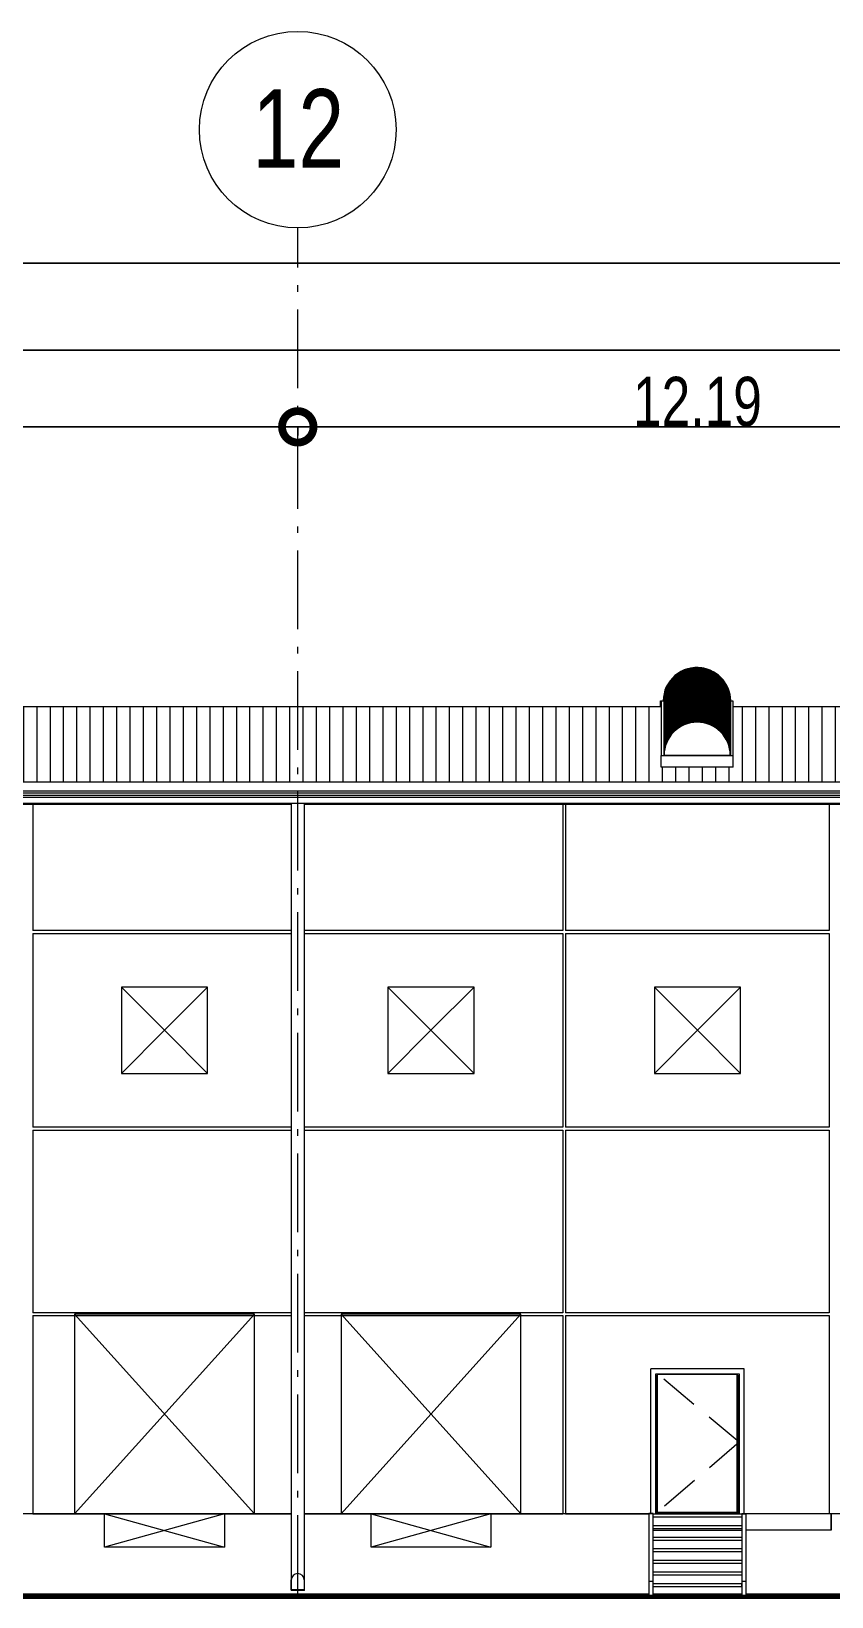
# Model space of a CAD drawing. Header units: metres. Extents: x -199 to 506, y -5 to 23.
# Drawn here: x 424 to 436.21, y -1.26 to 22.63 of the extents above; entities that cross this region are included whole.
import ezdxf

# ---------------------------------------------------------------- set-up
doc = ezdxf.new("R2010")
doc.units = ezdxf.units.M
doc.linetypes.add('01_Grid', pattern=[1.74, 1.2, -0.27, 0, -0.27])
doc.linetypes.add('04_Proyection', pattern=[0.9, 0.6, -0.3])
for name, color, linetype, lineweight in [('03EJES-1', 1, '01_Grid', 5), ('04NOEJE', 2, 'Continuous', 18), ('04NOEJE-1', 2, 'Continuous', 5), ('06MUREXT', 92, 'Continuous', 9), ('11PUER', 1, 'Continuous', 5), ('11PUER-1', 1, '04_Proyection', 5), ('13CIVERT', 7, 'Continuous', 5), ('14HATCH-1', 14, 'Continuous', 5), ('17EQAGUA', 5, 'Continuous', 5), ('22AMUEB', 8, 'Continuous', 5), ('26VENT', 144, 'Continuous', 5), ('31COTAS', 1, 'Continuous', 5), ('53BAPS', 1, 'Continuous', 5), ('54ESTRUCTURA', 1, 'Continuous', 9), ('70LINEA', 1, 'Continuous', 13), ('70LINEA-1', 1, 'Continuous', 5), ('70LINEA_1_0', 6, 'Continuous', 80)]:
    doc.layers.add(name, color=color, linetype=linetype, lineweight=lineweight)
doc.styles.add('Arial', font='arial.ttf', dxfattribs={"width": 0.75, "height": 1.2})
doc.styles.add('Arial_1', font='arial.ttf', dxfattribs={"width": 0.75, "height": 0.75})
doc.dimstyles.new('Standard_-_2_5mm_Arial_Transparent', dxfattribs={"dimscale": 0.3048, "dimtxt": 0.765195, "dimasz": 3.149606, "dimexe": 0, "dimexo": 0.984252, "dimgap": 0, "dimtad": 1, "dimrnd": 0.01, "dimzin": 0, "dimdsep": 46, "dimtxsty": 'Arial_1', "dimblk1": 'DOTSMALL', "dimblk2": 'DOTSMALL', "dimsah": 1, "dimcen": 0.09, "dimazin": 0, "dimtfac": 1, "dimtdec": 4, "dimtix": 1, "dimtmove": 0, "dimatfit": 3, "dimfxl": 1, "dimtvp": 1, "dimtolj": 1, "dimtzin": 0, "dimarcsym": 2})

# ---------------------------------------------------------------- blocks, each defined once
blk = doc.blocks.new('Skylight - Barrel Vault - 27_62x1_10 - Barrel Vault-V69-601rSouthElevEjeF Paint')
at = {"layer": '26VENT'}
for p, q in [((5.535, 12.406), (5.581, 12.406)), ((5.535, 12.317), (5.535, 12.406)), ((6.603, 12.406), (6.635, 12.406))]:
    blk.add_line(p, q, dxfattribs=at)
for major_axis, start_param, end_param in [((0.511, 0), 1.413717, 3.138944), ((0.505, 0), 2.356194, 3.138912), ((0.505, 0), 2.356194, 3.138912)]:
    blk.add_ellipse((6.085, 12.405), major_axis=major_axis, ratio=0.999547, start_param=start_param, end_param=end_param, dxfattribs=at)
blk = doc.blocks.new('Skylight - Barrel Vault - 27_62x1_10 - Barrel Vault-V79-601rSouthElevEjeF Paint')
at = {"layer": '26VENT'}
for p, q in [((90.925, 12.405), (90.886, 12.405)), ((90.886, 12.405), (90.886, 11.574)), ((90.925, 12.404), (90.925, 12.403)), ((90.925, 12.392), (90.925, 12.39)), ((90.925, 12.38), (90.925, 12.378)), ((90.925, 12.368), (90.925, 12.366)), ((90.925, 12.355), (90.925, 12.354)), ((90.925, 12.343), (90.925, 12.342)), ((90.925, 12.331), (90.925, 12.33)), ((90.925, 12.319), (90.925, 12.317)), ((90.925, 12.307), (90.925, 12.305)), ((90.925, 12.295), (90.925, 12.293)), ((90.925, 12.283), (90.925, 12.281)), ((90.925, 12.27), (90.925, 12.269)), ((90.925, 12.258), (90.925, 12.257)), ((90.925, 12.246), (90.925, 12.245)), ((90.925, 12.234), (90.925, 12.232)), ((90.925, 12.222), (90.925, 12.22)), ((90.925, 12.21), (90.925, 12.208)), ((90.925, 12.197), (90.925, 12.196)), ((90.925, 12.185), (90.925, 12.184)), ((90.931, 12.404), (90.931, 11.576)), ((91.941, 11.576), (91.941, 12.404)), ((91.986, 12.405), (91.947, 12.405)), ((91.947, 12.403), (91.947, 12.404)), ((91.947, 12.39), (91.947, 12.392)), ((91.947, 12.378), (91.947, 12.38)), ((91.947, 12.366), (91.947, 12.368)), ((91.947, 12.354), (91.947, 12.355)), ((91.947, 12.342), (91.947, 12.343)), ((91.947, 12.33), (91.947, 12.331)), ((91.947, 12.317), (91.947, 12.319)), ((91.947, 12.305), (91.947, 12.307)), ((91.947, 12.293), (91.947, 12.295)), ((91.947, 12.281), (91.947, 12.283)), ((91.947, 12.269), (91.947, 12.27)), ((91.947, 12.257), (91.947, 12.258)), ((91.947, 12.245), (91.947, 12.246)), ((91.947, 12.232), (91.947, 12.234)), ((91.947, 12.22), (91.947, 12.222)), ((91.947, 12.208), (91.947, 12.21)), ((91.947, 12.196), (91.947, 12.197)), ((91.947, 12.184), (91.947, 12.185)), ((91.986, 11.574), (91.986, 12.405)), ((90.925, 12.173), (90.925, 12.172)), ((90.925, 12.161), (90.925, 12.159)), ((90.925, 12.149), (90.925, 12.147)), ((90.925, 12.137), (90.925, 12.135)), ((90.925, 12.124), (90.925, 12.123)), ((90.925, 12.112), (90.925, 12.111)), ((90.925, 12.1), (90.925, 12.099)), ((90.925, 12.088), (90.925, 12.086)), ((90.925, 12.076), (90.925, 12.074)), ((90.925, 12.064), (90.925, 12.062)), ((90.925, 12.051), (90.925, 12.05)), ((90.925, 12.039), (90.925, 12.038)), ((90.925, 12.027), (90.925, 12.026)), ((90.925, 12.015), (90.925, 12.013)), ((90.925, 12.003), (90.925, 12.001)), ((90.925, 11.991), (90.925, 11.989)), ((90.925, 11.979), (90.925, 11.977)), ((90.925, 11.966), (90.925, 11.965)), ((90.925, 11.954), (90.925, 11.953)), ((91.947, 12.172), (91.947, 12.173)), ((91.947, 12.159), (91.947, 12.161)), ((91.947, 12.147), (91.947, 12.149)), ((91.947, 12.135), (91.947, 12.137)), ((91.947, 12.123), (91.947, 12.124)), ((91.947, 12.111), (91.947, 12.112)), ((91.947, 12.099), (91.947, 12.1)), ((91.947, 12.086), (91.947, 12.088)), ((91.947, 12.074), (91.947, 12.076)), ((91.947, 12.062), (91.947, 12.064)), ((91.947, 12.05), (91.947, 12.051)), ((91.947, 12.038), (91.947, 12.039)), ((91.947, 12.026), (91.947, 12.027)), ((91.947, 12.013), (91.947, 12.015)), ((91.947, 12.001), (91.947, 12.003)), ((91.947, 11.989), (91.947, 11.991)), ((91.947, 11.977), (91.947, 11.979)), ((91.947, 11.965), (91.947, 11.966)), ((91.947, 11.953), (91.947, 11.954)), ((90.925, 11.942), (90.925, 11.941)), ((90.925, 11.93), (90.925, 11.928)), ((90.925, 11.918), (90.925, 11.916)), ((90.925, 11.906), (90.925, 11.904)), ((90.925, 11.893), (90.925, 11.892)), ((90.925, 11.881), (90.925, 11.88)), ((90.925, 11.869), (90.925, 11.868)), ((90.925, 11.857), (90.925, 11.855)), ((90.925, 11.845), (90.925, 11.843)), ((90.925, 11.833), (90.925, 11.831)), ((90.925, 11.82), (90.925, 11.819)), ((90.925, 11.808), (90.925, 11.807)), ((90.925, 11.796), (90.925, 11.795)), ((90.925, 11.784), (90.925, 11.782)), ((90.925, 11.772), (90.925, 11.77)), ((90.925, 11.76), (90.925, 11.758)), ((90.925, 11.748), (90.925, 11.746)), ((90.925, 11.735), (90.925, 11.734)), ((90.925, 11.723), (90.925, 11.722)), ((90.925, 11.711), (90.925, 11.71)), ((91.947, 11.941), (91.947, 11.942)), ((91.947, 11.928), (91.947, 11.93)), ((91.947, 11.916), (91.947, 11.918)), ((91.947, 11.904), (91.947, 11.906)), ((91.947, 11.892), (91.947, 11.893)), ((91.947, 11.88), (91.947, 11.881)), ((91.947, 11.868), (91.947, 11.869)), ((91.947, 11.855), (91.947, 11.857)), ((91.947, 11.843), (91.947, 11.845)), ((91.947, 11.831), (91.947, 11.833)), ((91.947, 11.819), (91.947, 11.82)), ((91.947, 11.807), (91.947, 11.808)), ((91.947, 11.795), (91.947, 11.796)), ((91.947, 11.782), (91.947, 11.784)), ((91.947, 11.77), (91.947, 11.772)), ((91.947, 11.758), (91.947, 11.76)), ((91.947, 11.746), (91.947, 11.748)), ((91.947, 11.734), (91.947, 11.735)), ((91.947, 11.722), (91.947, 11.723)), ((91.947, 11.71), (91.947, 11.711)), ((90.886, 11.574), (91.986, 11.574)), ((90.886, 11.397), (90.886, 11.574)), ((90.925, 11.699), (90.925, 11.697)), ((90.925, 11.687), (90.925, 11.685)), ((90.925, 11.675), (90.925, 11.673)), ((90.925, 11.662), (90.925, 11.661)), ((90.925, 11.65), (90.925, 11.649)), ((90.925, 11.638), (90.925, 11.637)), ((90.925, 11.626), (90.925, 11.624)), ((90.925, 11.614), (90.925, 11.612)), ((90.925, 11.602), (90.925, 11.6)), ((90.925, 11.589), (90.925, 11.588)), ((90.925, 11.577), (90.925, 11.576)), ((90.931, 11.576), (90.925, 11.576)), ((91.436, 11.576), (90.931, 11.576)), ((91.941, 11.576), (91.436, 11.576)), ((91.947, 11.576), (91.941, 11.576)), ((91.947, 11.697), (91.947, 11.699)), ((91.947, 11.685), (91.947, 11.687)), ((91.947, 11.673), (91.947, 11.675)), ((91.947, 11.661), (91.947, 11.662)), ((91.947, 11.649), (91.947, 11.65)), ((91.947, 11.637), (91.947, 11.638)), ((91.947, 11.624), (91.947, 11.626)), ((91.947, 11.612), (91.947, 11.614)), ((91.947, 11.6), (91.947, 11.602)), ((91.947, 11.588), (91.947, 11.589)), ((91.947, 11.576), (91.947, 11.577)), ((91.986, 11.397), (91.986, 11.574)), ((91.986, 11.397), (90.886, 11.397))]:
    blk.add_line(p, q, dxfattribs=at)
for centre, major_axis, start_param, end_param in [((91.436, 12.404), (-0.511, 0), 3.141593, 6.283185), ((91.436, 12.39), (-0.511, 0), 3.141593, 6.283185), ((91.436, 12.38), (-0.511, 0), 3.141593, 6.283185), ((91.436, 12.403), (0.511, 0), 0, 3.141593), ((91.436, 12.378), (-0.511, 0), 3.141593, 6.283185), ((91.436, 12.392), (-0.511, 0), 3.141593, 6.283185), ((91.436, 12.403), (0.505, 0), 0.616198, 2.525395), ((91.436, 12.366), (-0.511, 0), 3.141593, 6.283185), ((91.436, 12.355), (-0.511, 0), 3.141593, 6.283185), ((91.436, 12.354), (-0.511, 0), 3.141593, 6.283185), ((91.436, 12.368), (-0.511, 0), 3.141593, 6.283185), ((91.436, 12.342), (-0.511, 0), 3.141593, 6.283185), ((91.436, 12.33), (-0.511, 0), 3.141593, 6.283185), ((91.436, 12.343), (-0.511, 0), 3.141593, 6.283185), ((91.436, 12.317), (-0.511, 0), 3.141593, 6.283185), ((91.436, 12.331), (0.511, 0), 0, 3.135928), ((91.436, 12.307), (-0.511, 0), 3.141593, 6.283185), ((91.436, 12.305), (-0.511, 0), 3.141593, 6.283185), ((91.436, 12.319), (-0.511, 0), 3.141593, 6.283185), ((91.436, 12.295), (-0.511, 0), 3.141593, 6.283185), ((91.436, 12.293), (-0.511, 0), 3.141593, 6.283185), ((91.436, 12.283), (-0.511, 0), 3.141593, 6.283185), ((91.436, 12.281), (-0.511, 0), 3.141593, 6.283185), ((91.436, 12.27), (-0.511, 0), 3.141593, 6.283185), ((91.436, 12.269), (-0.511, 0), 3.141593, 6.283185), ((91.436, 12.258), (-0.511, 0), 3.141593, 6.283185), ((91.436, 12.257), (-0.511, 0), 3.141593, 6.283185), ((91.436, 12.246), (-0.511, 0), 3.141593, 6.283185), ((91.436, 12.245), (-0.511, 0), 3.141593, 6.283185), ((91.436, 12.234), (-0.511, 0), 3.141593, 6.283185), ((91.436, 12.232), (-0.511, 0), 3.141593, 6.283185), ((91.436, 12.222), (-0.511, 0), 3.141593, 6.283185), ((91.436, 12.22), (-0.511, 0), 3.141593, 6.283185), ((91.436, 12.208), (-0.511, 0), 3.141593, 6.283185), ((91.436, 12.196), (-0.511, 0), 3.141593, 6.283185), ((91.436, 12.21), (-0.511, 0), 3.141593, 6.283185), ((91.436, 12.185), (-0.511, 0), 3.141593, 6.283185), ((91.436, 12.184), (-0.511, 0), 3.141593, 6.283185), ((91.436, 12.197), (0.511, 0), 0, 3.136729), ((91.436, 12.173), (-0.511, 0), 3.141593, 6.283185), ((91.436, 12.172), (-0.511, 0), 3.141593, 6.283185), ((91.436, 12.159), (-0.511, 0), 3.141593, 6.283185), ((91.436, 12.149), (-0.511, 0), 3.141593, 6.283185), ((91.436, 12.147), (-0.511, 0), 3.141593, 6.283185), ((91.436, 12.161), (-0.511, 0), 3.141593, 6.283185), ((91.436, 12.135), (-0.511, 0), 3.141593, 6.283185), ((91.436, 12.39), (0.505, 0), 0.616198, 2.525395), ((91.436, 12.378), (0.505, 0), 0.616198, 2.525395), ((91.436, 12.366), (0.505, 0), 0.616198, 2.525395), ((91.436, 12.354), (0.505, 0), 0.616198, 2.525395), ((91.436, 12.342), (0.505, 0), 0.616198, 2.525395), ((91.436, 12.33), (0.505, 0), 0.616198, 2.525395), ((91.436, 12.317), (0.505, 0), 0.616198, 2.525395), ((91.436, 12.305), (0.505, 0), 0.616198, 2.525395), ((91.436, 12.293), (0.505, 0), 0.616198, 2.525395), ((91.436, 12.281), (0.505, 0), 0.616198, 2.525395), ((91.436, 12.269), (0.505, 0), 0.616198, 2.525395), ((91.436, 12.257), (0.505, 0), 0.616198, 2.525395), ((91.436, 12.245), (0.505, 0), 0.616198, 2.525395), ((91.436, 12.232), (0.505, 0), 0.616198, 2.525395), ((91.436, 12.22), (0.505, 0), 0.616198, 2.525395), ((91.436, 12.208), (0.505, 0), 0.616198, 2.525395), ((91.436, 12.196), (0.505, 0), 0.616198, 2.525395), ((91.436, 12.184), (0.505, 0), 0.616198, 2.525395), ((91.436, 12.172), (0.505, 0), 0.616198, 2.525395), ((91.436, 12.159), (0.505, 0), 0.616198, 2.525395), ((91.436, 12.124), (-0.511, 0), 3.141593, 6.283185), ((91.436, 12.123), (-0.511, 0), 3.141593, 6.283185), ((91.436, 12.137), (-0.511, 0), 3.141593, 6.283185), ((91.436, 12.112), (-0.511, 0), 3.141593, 6.283185), ((91.436, 12.111), (-0.511, 0), 3.141593, 6.283185), ((91.436, 12.1), (-0.511, 0), 3.141593, 6.283185), ((91.436, 12.099), (-0.511, 0), 3.141593, 6.283185), ((91.436, 12.086), (-0.511, 0), 3.141593, 6.283185), ((91.436, 12.076), (-0.511, 0), 3.141593, 6.283185), ((91.436, 12.074), (-0.511, 0), 3.141593, 6.283185), ((91.436, 12.088), (-0.511, 0), 3.141593, 6.283185), ((91.436, 12.062), (-0.511, 0), 3.141593, 6.283185), ((91.436, 12.051), (-0.511, 0), 3.141593, 6.283185), ((91.436, 12.05), (-0.511, 0), 3.141593, 6.283185), ((91.436, 12.064), (0.511, 0), 0, 3.137529), ((91.436, 12.039), (-0.511, 0), 3.141593, 6.283185), ((91.436, 12.038), (-0.511, 0), 3.141593, 6.283185), ((91.436, 12.027), (-0.511, 0), 3.141593, 6.283185), ((91.436, 12.026), (-0.511, 0), 3.141593, 6.283185), ((91.436, 12.015), (-0.511, 0), 3.141593, 6.283185), ((91.436, 12.013), (-0.511, 0), 3.141593, 6.283185), ((91.436, 12.003), (-0.511, 0), 3.141593, 6.283185), ((91.436, 12.001), (-0.511, 0), 3.141593, 6.283185), ((91.436, 11.991), (-0.511, 0), 3.141593, 6.283185), ((91.436, 11.989), (-0.511, 0), 3.141593, 6.283185), ((91.436, 11.977), (-0.511, 0), 3.141593, 6.283185), ((91.436, 11.966), (-0.511, 0), 3.141593, 6.283185), ((91.436, 11.965), (-0.511, 0), 3.141593, 6.283185), ((91.436, 11.979), (-0.511, 0), 3.141593, 6.283185), ((91.436, 11.953), (-0.511, 0), 3.141593, 6.283185), ((91.436, 11.942), (-0.511, 0), 3.141593, 6.283185), ((91.436, 11.941), (-0.511, 0), 3.141593, 6.283185), ((91.436, 11.954), (-0.511, 0), 3.141593, 6.283185), ((91.436, 11.928), (-0.511, 0), 3.141593, 6.283185), ((91.436, 11.918), (-0.511, 0), 3.141593, 6.283185), ((91.436, 11.916), (-0.511, 0), 3.141593, 6.283185), ((91.436, 11.93), (0.511, 0), 0, 3.13833), ((91.436, 11.904), (-0.511, 0), 3.141593, 6.283185), ((91.436, 11.893), (-0.511, 0), 3.141593, 6.283185), ((91.436, 11.892), (-0.511, 0), 3.141593, 6.283185), ((91.436, 12.147), (0.505, 0), 0.616198, 2.525395), ((91.436, 12.135), (0.505, 0), 0.616198, 2.525395), ((91.436, 12.123), (0.505, 0), 0.616198, 2.525395), ((91.436, 12.111), (0.505, 0), 0.616198, 2.525395), ((91.436, 12.099), (0.505, 0), 0.616198, 2.525395), ((91.436, 12.086), (0.505, 0), 0.616198, 2.525395), ((91.436, 12.074), (0.505, 0), 0.616198, 2.525395), ((91.436, 12.062), (0.505, 0), 0.616198, 2.525395), ((91.436, 12.05), (0.505, 0), 0.616198, 2.525395), ((91.436, 12.038), (0.505, 0), 0.616198, 2.525395), ((91.436, 12.026), (0.505, 0), 0.616198, 2.525395), ((91.436, 12.013), (0.505, 0), 0.616198, 2.525395), ((91.436, 12.001), (0.505, 0), 0.616198, 2.525395), ((91.436, 11.989), (0.505, 0), 0.616198, 2.525395), ((91.436, 11.977), (0.505, 0), 0.616198, 2.525395), ((91.436, 11.965), (0.505, 0), 0.616198, 2.525395), ((91.436, 11.953), (0.505, 0), 0.616198, 2.525395), ((91.436, 11.941), (0.505, 0), 0.616198, 2.525395), ((91.436, 11.928), (0.505, 0), 0.616198, 2.525395), ((91.436, 11.906), (0.511, 0), 0.785537, 2.356056), ((91.436, 11.881), (-0.511, 0), 3.141593, 6.283185), ((91.436, 11.88), (-0.511, 0), 3.141593, 6.283185), ((91.436, 11.869), (-0.511, 0), 3.141593, 6.283185), ((91.436, 11.868), (-0.511, 0), 3.141593, 6.283185), ((91.436, 11.857), (-0.511, 0), 3.141593, 6.283185), ((91.436, 11.855), (-0.511, 0), 3.141593, 6.283185), ((91.436, 11.845), (-0.511, 0), 3.141593, 6.283185), ((91.436, 11.843), (-0.511, 0), 3.141593, 6.283185), ((91.436, 11.833), (-0.511, 0), 3.141593, 6.283185), ((91.436, 11.831), (-0.511, 0), 3.141593, 6.283185), ((91.436, 11.82), (-0.511, 0), 3.141593, 6.283185), ((91.436, 11.819), (-0.511, 0), 3.141593, 6.283185), ((91.436, 11.808), (-0.511, 0), 3.141593, 6.283185), ((91.436, 11.807), (-0.511, 0), 3.141593, 6.283185), ((91.436, 11.795), (-0.511, 0), 3.141593, 6.283185), ((91.436, 11.784), (-0.511, 0), 3.141593, 6.283185), ((91.436, 11.782), (-0.511, 0), 3.141593, 6.283185), ((91.436, 11.796), (0.511, 0), 0, 3.139131), ((91.436, 11.772), (-0.511, 0), 3.141593, 6.283185), ((91.436, 11.77), (-0.511, 0), 3.141593, 6.283185), ((91.436, 11.76), (-0.511, 0), 3.141593, 6.283185), ((91.436, 11.758), (-0.511, 0), 3.141593, 6.283185), ((91.436, 11.746), (-0.511, 0), 3.141593, 6.283185), ((91.436, 11.735), (-0.511, 0), 3.141593, 6.283185), ((91.436, 11.734), (-0.511, 0), 3.141593, 6.283185), ((91.436, 11.906), (-0.511, 0), 5.497787, 6.283185), ((91.436, 11.748), (-0.511, 0), 3.141593, 6.283185), ((91.436, 11.722), (-0.511, 0), 3.141593, 6.283185), ((91.436, 11.711), (-0.511, 0), 3.141593, 6.283185), ((91.436, 11.71), (-0.511, 0), 3.141593, 6.283185), ((91.436, 11.723), (-0.511, 0), 3.141593, 6.283185), ((91.436, 11.699), (-0.511, 0), 3.141593, 6.283185), ((91.436, 11.697), (-0.511, 0), 3.141593, 6.283185), ((91.436, 11.687), (-0.511, 0), 3.141593, 6.283185), ((91.436, 11.685), (-0.511, 0), 3.141593, 6.283185), ((91.436, 11.673), (-0.511, 0), 3.141593, 6.283185), ((91.436, 11.662), (-0.511, 0), 3.141593, 6.283185), ((91.436, 11.661), (-0.511, 0), 3.141593, 6.283185), ((91.436, 11.675), (-0.511, 0), 3.141593, 6.283185), ((91.436, 11.916), (0.505, 0), 0.616198, 2.525395), ((91.436, 11.904), (0.505, 0), 0.616198, 2.525395), ((91.436, 11.892), (0.505, 0), 0.616198, 2.525395), ((91.436, 11.88), (0.505, 0), 0.616198, 2.525395), ((91.436, 11.868), (0.505, 0), 0.616198, 2.525395), ((91.436, 11.855), (0.505, 0), 0.616198, 2.525395), ((91.436, 11.843), (0.505, 0), 0.616198, 2.525395), ((91.436, 11.831), (0.505, 0), 0.616198, 2.525395), ((91.436, 11.819), (0.505, 0), 0.616198, 2.525395), ((91.436, 11.807), (0.505, 0), 0.616198, 2.525395), ((91.436, 11.795), (0.505, 0), 0.616198, 2.525395), ((91.436, 11.782), (0.505, 0), 0.616198, 2.525395), ((91.436, 11.77), (0.505, 0), 0.616198, 2.525395), ((91.436, 11.758), (0.505, 0), 0.616198, 2.525395), ((91.436, 11.746), (0.505, 0), 0.616198, 2.525395), ((91.436, 11.734), (0.505, 0), 0.616198, 2.525395), ((91.436, 11.722), (0.505, 0), 0.616198, 2.525395), ((91.436, 11.71), (0.505, 0), 0.616198, 2.525395), ((91.436, 11.697), (0.505, 0), 0.616198, 2.525395), ((91.436, 11.685), (0.505, 0), 0.616198, 2.525395), ((91.436, 11.906), (0.511, 0), 0, 0.785398), ((91.436, 11.65), (-0.511, 0), 3.141593, 6.283185), ((91.436, 11.649), (-0.511, 0), 3.141593, 6.283185), ((91.436, 11.638), (-0.511, 0), 3.141593, 6.283185), ((91.436, 11.637), (-0.511, 0), 3.141593, 6.283185), ((91.436, 11.626), (-0.511, 0), 3.141593, 6.283185), ((91.436, 11.624), (-0.511, 0), 3.141593, 6.283185), ((91.436, 11.614), (-0.511, 0), 3.141593, 6.283185), ((91.436, 11.612), (-0.511, 0), 3.141593, 6.283185), ((91.436, 11.602), (-0.511, 0), 3.141593, 6.283185), ((91.436, 11.6), (-0.511, 0), 3.141593, 6.283185), ((91.436, 11.589), (-0.511, 0), 3.141593, 6.283185), ((91.436, 11.588), (-0.511, 0), 3.141593, 6.283185), ((91.436, 11.577), (-0.511, 0), 3.141593, 6.283185), ((91.436, 11.576), (-0.511, 0), 3.141593, 6.283185), ((91.436, 11.576), (-0.505, 0), 3.141593, 6.283185), ((91.436, 11.576), (-0.505, 0), 3.141593, 6.283185), ((91.436, 11.673), (0.505, 0), 0.616198, 2.525395), ((91.436, 11.661), (0.505, 0), 0.616198, 2.525395), ((91.436, 11.649), (0.505, 0), 0.616198, 2.525395), ((91.436, 11.624), (0.505, 0), 0.616198, 2.525395), ((91.436, 11.612), (0.505, 0), 0.616198, 2.525395), ((91.436, 11.6), (0.505, 0), 0.616198, 2.525395), ((91.436, 11.588), (0.505, 0), 0.616198, 2.525395), ((91.436, 11.637), (0.505, 0), 0.624084, 2.517509)]:
    blk.add_ellipse(centre, major_axis=major_axis, ratio=0.999547, start_param=start_param, end_param=end_param, dxfattribs=at)
blk = doc.blocks.new('Docks - Knockout - Cw9_x10__ Lv6_x8_-7684776-601rSouthElevEjeF Paint')
at = {"layer": '26VENT'}
for p, q in [((161.8996, 3.048), (159.1564, 3.048)), ((159.1564, 3.048), (161.8996, 0)), ((161.8996, 3.048), (159.1564, 0)), ((159.1564, 3.048), (159.1564, 0)), ((161.8996, 0), (161.8996, 3.048)), ((159.1564, 0), (161.8996, 0)), ((159.6136, 0), (161.4424, -0.508)), ((161.4424, 0), (159.6136, -0.508)), ((159.6136, -0.508), (159.6136, 0)), ((161.4424, 0), (161.4424, -0.508)), ((161.4424, -0.508), (159.6136, -0.508))]:
    blk.add_line(p, q, dxfattribs=at)
blk = doc.blocks.new('Downspout - Square - Downspout - Square 8_x8_-7117014-601rSouthElevEjeF Paint')
at = {"layer": '17EQAGUA'}
for p, q in [((24.282, 10.841), (24.282, -1.169)), ((24.486, -1.169), (24.486, 10.841)), ((24.486, -1.169), (24.282, -1.169)), ((24.285, -1.159), (24.285, -1.009)), ((24.483, -1.159), (24.285, -1.159)), ((24.483, -1.009), (24.483, -1.159))]:
    blk.add_line(p, q, dxfattribs=at)
blk.add_arc((24.384, -1.009), 0.0986, 0, 180, dxfattribs=at)
blk = doc.blocks.new('Sgl - F - AI - 4_x7_-7287663-601rSouthElevEjeF Paint')
at = {"layer": '11PUER'}
for p, q in [((8.532155, 2.1336), (9.751355, 2.1336)), ((8.532155, 2.1336), (8.532155, 0.01905)), ((9.751355, 0.01905), (9.751355, 2.1336)), ((9.751355, 0.01905), (8.532155, 0.01905))]:
    blk.add_line(p, q, dxfattribs=at)
at = {"layer": '11PUER-1'}
for q in [(8.506755, 2.159), (8.506755, 0)]:
    blk.add_line((9.781245, 1.092625), q, dxfattribs=at)
blk = doc.blocks.new('Mesker Frame AI - Mesker Frame AI2-V84-601rSouthElevEjeF Paint')
at = {"layer": '22AMUEB'}
for p, q in [((75.894745, 2.2136), (74.473255, 2.2136)), ((74.473255, 0.0032), (74.473255, 2.2136)), ((75.894745, 0.0032), (75.894745, 2.2136)), ((74.548255, 0), (74.548255, 2.1386)), ((74.548255, 2.1386), (75.819745, 2.1386)), ((74.568255, 0.0032), (74.568255, 2.1186)), ((74.568255, 2.1186), (74.572155, 2.1186)), ((75.791355, 2.1186), (75.799745, 2.1186)), ((75.799745, 2.1186), (75.799745, 0.0032)), ((75.819745, 2.1386), (75.819745, 0))]:
    blk.add_line(p, q, dxfattribs=at)
blk = doc.blocks.new('Grid - Standard-4449989-601rSouthElevEjeF Paint')
at = {"layer": '04NOEJE'}
blk.add_circle((0, 21.126), 1.5, dxfattribs=at)
blk = doc.blocks.new('_DotSmall')
at = {"color": 0, "linetype": 'ByBlock', "const_width": 0.5}
blk.add_lwpolyline([(-0.0625, 0, 1), (0.0625, 0, 1)], format="xyb", close=True, dxfattribs=at)
blk = doc.blocks.new('DIMBLOCK33-601rSouthElevEjeF Paint')
at = {"layer": '31COTAS', "color": 0, "lineweight": -2, "transparency": 16777216}
for p, q in [((293.95, 18.96), (293.95, 19.09)), ((293.95, 19.09), (501.214, 19.09)), ((501.214, 16.595), (501.214, 19.09))]:
    blk.add_line(p, q, dxfattribs=at)
at = {"layer": 'Defpoints', "color": 0, "transparency": 16777216}
for p in [(293.95, 19.26), (501.214, 19.09), (501.214, 16.295)]:
    blk.add_point(p, dxfattribs=at)
at = {"layer": '31COTAS', "color": 0, "lineweight": -2, "transparency": 16777216, "xscale": 0.9599999999999999, "yscale": 0.9599999999999999, "zscale": 0.9599999999999999, "rotation": 180}
blk.add_blockref('_DotSmall', (293.95, 19.09), dxfattribs=at)
at = {"layer": '31COTAS', "color": 0, "lineweight": -2, "transparency": 16777216, "xscale": 0.9599999999999999, "yscale": 0.9599999999999999, "zscale": 0.9599999999999999}
blk.add_blockref('_DotSmall', (501.214, 19.09), dxfattribs=at)
at = {"layer": '31COTAS', "color": 0, "transparency": 16777216, "insert": (397.582, 19.473), "char_height": 0.75, "width": 2.79708, "attachment_point": 5, "style": 'Arial_1'}
blk.add_mtext('\\A1;207.26', dxfattribs=at)
blk = doc.blocks.new('DIMBLOCK44-601rSouthElevEjeF Paint')
at = {"layer": '31COTAS', "color": 0, "lineweight": -2, "transparency": 16777216}
for p, q in [((415.87, 16.46), (415.87, 16.59)), ((415.87, 16.59), (428.062, 16.59)), ((428.062, 16.46), (428.062, 16.59))]:
    blk.add_line(p, q, dxfattribs=at)
at = {"layer": 'Defpoints', "color": 0, "transparency": 16777216}
for p in [(415.87, 16.76), (428.062, 16.76), (428.062, 16.59)]:
    blk.add_point(p, dxfattribs=at)
at = {"layer": '31COTAS', "color": 0, "lineweight": -2, "transparency": 16777216, "xscale": 0.9599999999999999, "yscale": 0.9599999999999999, "zscale": 0.9599999999999999, "rotation": 180}
blk.add_blockref('_DotSmall', (415.87, 16.59), dxfattribs=at)
at = {"layer": '31COTAS', "color": 0, "lineweight": -2, "transparency": 16777216, "xscale": 0.9599999999999999, "yscale": 0.9599999999999999, "zscale": 0.9599999999999999}
blk.add_blockref('_DotSmall', (428.062, 16.59), dxfattribs=at)
at = {"layer": '31COTAS', "color": 0, "transparency": 16777216, "insert": (421.966, 16.973), "char_height": 0.75, "width": 2.28852, "attachment_point": 5, "style": 'Arial_1'}
blk.add_mtext('\\A1;12.19', dxfattribs=at)
blk = doc.blocks.new('DIMBLOCK45-601rSouthElevEjeF Paint')
at = {"layer": '31COTAS', "color": 0, "lineweight": -2, "transparency": 16777216}
for p, q in [((428.062, 16.46), (428.062, 16.59)), ((428.062, 16.59), (440.254, 16.59)), ((440.254, 16.46), (440.254, 16.59))]:
    blk.add_line(p, q, dxfattribs=at)
at = {"layer": 'Defpoints', "color": 0, "transparency": 16777216}
for p in [(428.062, 16.76), (440.254, 16.76), (440.254, 16.59)]:
    blk.add_point(p, dxfattribs=at)
at = {"layer": '31COTAS', "color": 0, "lineweight": -2, "transparency": 16777216, "xscale": 0.9599999999999999, "yscale": 0.9599999999999999, "zscale": 0.9599999999999999, "rotation": 180}
blk.add_blockref('_DotSmall', (428.062, 16.59), dxfattribs=at)
at = {"layer": '31COTAS', "color": 0, "lineweight": -2, "transparency": 16777216, "xscale": 0.9599999999999999, "yscale": 0.9599999999999999, "zscale": 0.9599999999999999}
blk.add_blockref('_DotSmall', (440.254, 16.59), dxfattribs=at)
at = {"layer": '31COTAS', "color": 0, "transparency": 16777216, "insert": (434.158, 16.973), "char_height": 0.75, "width": 2.28852, "attachment_point": 5, "style": 'Arial_1'}
blk.add_mtext('\\A1;12.19', dxfattribs=at)
blk = doc.blocks.new('DIMBLOCK51-601rSouthElevEjeF Paint')
at = {"layer": '31COTAS', "color": 0, "lineweight": -2, "transparency": 16777216}
for p, q in [((391.486, 17.629), (391.486, 17.759)), ((391.486, 17.759), (501.214, 17.759)), ((501.214, 17.629), (501.214, 17.759))]:
    blk.add_line(p, q, dxfattribs=at)
at = {"layer": 'Defpoints', "color": 0, "transparency": 16777216}
for p in [(391.486, 17.929), (501.214, 17.929), (501.214, 17.759)]:
    blk.add_point(p, dxfattribs=at)
at = {"layer": '31COTAS', "color": 0, "lineweight": -2, "transparency": 16777216, "xscale": 0.9599999999999999, "yscale": 0.9599999999999999, "zscale": 0.9599999999999999, "rotation": 180}
blk.add_blockref('_DotSmall', (391.486, 17.759), dxfattribs=at)
at = {"layer": '31COTAS', "color": 0, "lineweight": -2, "transparency": 16777216, "xscale": 0.9599999999999999, "yscale": 0.9599999999999999, "zscale": 0.9599999999999999}
blk.add_blockref('_DotSmall', (501.214, 17.759), dxfattribs=at)
at = {"layer": '31COTAS', "color": 0, "transparency": 16777216, "insert": (446.35, 18.143), "char_height": 0.75, "width": 2.79708, "attachment_point": 5, "style": 'Arial_1'}
blk.add_mtext('\\A1;109.73', dxfattribs=at)

msp = doc.modelspace()

# ---------------------------------------------------------------- hatches: boundary and pattern name
at = {"layer": '14HATCH-1'}
h = msp.add_hatch(dxfattribs=at)
h.set_pattern_fill('FP_12', color=256, style=0, pattern_type=2)
h.set_pattern_definition([(90, (306.142, 13.003), (-0.203, 0), [])])
h.paths.add_polyline_path([(420.49, 11.17), (498.988, 11.17), (498.988, 12.202), (499.035, 12.202), (499.035, 12.158), (499.642, 12.158), (499.642, 12.202), (499.69, 12.202), (499.686, 11.17), (501.072, 11.17), (501.072, 12.317), (483.472, 12.317), (483.472, 11.397), (482.372, 11.398), (482.372, 12.317), (471.28, 12.317), (471.28, 11.397), (470.18, 11.398), (470.179, 12.317), (459.088, 12.317), (459.088, 11.397), (457.988, 11.399), (457.988, 12.317), (446.896, 12.317), (446.896, 11.397), (445.796, 11.398), (445.796, 12.317), (434.704, 12.317), (434.704, 11.397), (433.604, 11.398), (433.604, 12.317), (422.512, 12.317), (422.512, 11.397), (421.412, 11.398), (421.412, 12.317), (410.32, 12.317), (410.32, 11.397), (409.22, 11.398), (409.22, 12.317), (398.128, 12.317), (398.128, 11.397), (397.028, 11.398), (397.028, 12.317), (385.936, 12.317), (385.936, 11.397), (384.836, 11.398), (384.836, 12.317), (373.744, 12.317), (373.744, 11.397), (372.644, 11.398), (372.644, 12.317), (361.552, 12.317), (361.552, 11.397), (360.452, 11.398), (360.452, 12.317), (349.36, 12.317), (349.36, 11.397), (348.26, 11.398), (348.26, 12.317), (337.168, 12.317), (337.168, 11.397), (336.068, 11.398), (336.068, 12.317), (324.976, 12.317), (324.976, 11.397), (323.876, 11.398), (323.876, 12.317), (312.784, 12.317), (312.784, 11.397), (311.684, 11.398), (311.684, 12.317), (300.592, 12.317), (300.592, 11.397), (299.492, 11.397), (299.492, 12.317), (294.092, 12.317), (294.092, 11.17), (418.746, 11.17)])
h.paths.add_polyline_path([(499.642, 11.17), (499.642, 11.811), (499.594, 11.811), (499.594, 11.17)])
h.paths.add_polyline_path([(499.543, 11.17), (499.543, 11.811), (499.369, 11.811), (499.369, 11.17), (499.382, 11.17)])
h.paths.add_polyline_path([(499.305, 11.17), (499.305, 11.811), (499.131, 11.811), (499.131, 11.17)])
h.paths.add_polyline_path([(499.081, 11.17), (499.081, 11.811), (499.032, 11.811), (499.032, 11.17)])
h.paths.add_polyline_path([(499.431, 11.861), (499.543, 11.864), (499.543, 12.107), (499.369, 12.107), (499.369, 11.861), (499.382, 11.861)])
h.paths.add_polyline_path([(499.629, 11.861), (499.642, 11.864), (499.642, 12.107), (499.594, 12.107), (499.594, 11.861)])
h.paths.add_polyline_path([(499.243, 11.861), (499.305, 11.864), (499.305, 12.107), (499.131, 12.107), (499.131, 11.861), (499.184, 11.861)])
h.paths.add_polyline_path([(499.032, 11.861), (499.081, 11.864), (499.081, 12.107), (499.032, 12.107), (499.032, 11.864)])

# ---------------------------------------------------------------- linework, layer by layer
at = {"layer": '03EJES-1'}
msp.add_line((428.062, -1.219), (428.062, 19.626), dxfattribs=at)
at = {"layer": '06MUREXT'}
for p, q in [((427.96, 0), (415.972, 0)), ((433.417, 0), (428.164, 0)), ((440.152, 0), (436.199, 0)), ((382.067, -1.219), (433.417, -1.219)), ((433.483, -1.219), (434.833, -1.219)), ((434.899, -1.219), (472.766, -1.219))]:
    msp.add_line(p, q, dxfattribs=at)
at = {"layer": '13CIVERT'}
for p, q in [((433.417, 0.003), (433.483, 0.003)), ((433.483, 0.003), (433.417, 0.003)), ((433.417, 0.003), (433.417, -1.03)), ((433.483, -1.03), (433.483, 0.003)), ((433.522, 0.003), (434.794, 0.003)), ((434.833, 0.003), (436.199, 0.003)), ((434.833, 0.003), (434.833, -0.007)), ((436.199, -0.251), (436.199, 0.003)), ((436.199, 0.003), (436.199, -0.251)), ((433.483, 0), (434.833, 0)), ((434.833, -0.051), (433.483, -0.051)), ((433.483, -0.177), (434.833, -0.177)), ((434.833, -0.228), (433.483, -0.228)), ((434.899, -0.007), (434.833, -0.007)), ((434.833, -0.007), (434.833, -1.03)), ((434.899, -1.03), (434.899, -0.007)), ((433.483, -0.251), (434.833, -0.251)), ((433.483, -0.354), (434.833, -0.354)), ((434.833, -0.405), (433.483, -0.405)), ((436.199, -0.251), (434.899, -0.251)), ((433.483, -0.531), (434.833, -0.531)), ((434.833, -0.582), (433.483, -0.582)), ((433.483, -0.708), (434.833, -0.708)), ((434.833, -0.759), (433.483, -0.759)), ((433.483, -0.885), (434.833, -0.885)), ((434.833, -0.936), (433.483, -0.936)), ((433.483, -1.03), (433.417, -1.03)), ((433.417, -1.03), (433.417, -1.239)), ((433.483, -1.239), (433.483, -1.03)), ((433.483, -1.062), (434.833, -1.062)), ((433.483, -1.113), (433.483, -1.062)), ((434.833, -1.113), (433.483, -1.113)), ((434.899, -1.03), (434.833, -1.03)), ((434.833, -1.03), (434.833, -1.239)), ((434.833, -1.113), (434.833, -1.062)), ((434.899, -1.239), (434.899, -1.03))]:
    msp.add_line(p, q, dxfattribs=at)
at = {"layer": '53BAPS'}
for p, q in [((498.988, 11.032), (294.092, 11.032)), ((498.988, 10.997), (294.092, 10.997)), ((498.988, 10.963), (294.092, 10.963)), ((498.988, 10.932), (294.092, 10.932)), ((498.988, 10.841), (294.092, 10.841)), ((427.961, 10.827), (415.971, 10.827)), ((440.153, 10.827), (428.163, 10.827))]:
    msp.add_line(p, q, dxfattribs=at)
at = {"layer": '54ESTRUCTURA'}
for p, q in [((433.604, 12.317), (422.512, 12.317)), ((445.796, 12.317), (434.704, 12.317)), ((294.092, 11.17), (498.988, 11.17))]:
    msp.add_line(p, q, dxfattribs=at)
at = {"layer": '70LINEA'}
for p, q in [((424.02, 10.827), (424.02, 8.902)), ((432.104, 10.827), (432.104, 8.902)), ((432.148, 10.827), (432.148, 8.902)), ((436.168, 10.827), (436.168, 8.902)), ((427.961, 8.902), (424.02, 8.902)), ((424.02, 8.858), (427.961, 8.858)), ((424.02, 8.858), (424.02, 5.902)), ((432.104, 8.902), (428.163, 8.902)), ((428.163, 8.858), (432.104, 8.858)), ((432.104, 8.858), (432.104, 5.902)), ((436.168, 8.902), (432.148, 8.902)), ((432.148, 8.858), (436.168, 8.858)), ((432.148, 8.858), (432.148, 5.902)), ((436.168, 8.858), (436.168, 5.902)), ((427.96, 5.902), (424.02, 5.902)), ((424.02, 5.858), (427.96, 5.858)), ((424.02, 5.858), (424.02, 3.07)), ((432.104, 5.902), (428.164, 5.902)), ((428.164, 5.858), (432.104, 5.858)), ((432.104, 5.858), (432.104, 3.07)), ((436.168, 5.902), (432.148, 5.902)), ((432.148, 5.858), (436.168, 5.858)), ((432.148, 5.858), (432.148, 3.07)), ((436.168, 5.858), (436.168, 3.07)), ((427.96, 3.07), (424.02, 3.07)), ((424.02, 3.026), (427.96, 3.026)), ((424.02, 3.026), (424.02, 0)), ((432.104, 3.07), (428.164, 3.07)), ((428.164, 3.026), (432.104, 3.026)), ((432.104, 3.026), (432.104, 0)), ((436.168, 3.07), (432.148, 3.07)), ((432.148, 3.026), (436.168, 3.026)), ((432.148, 3.026), (432.148, 0)), ((436.168, 3.026), (436.168, 0.003)), ((424.02, 0), (427.96, 0)), ((428.164, 0), (432.104, 0)), ((432.148, 0), (433.417, 0))]:
    msp.add_line(p, q, dxfattribs=at)
at = {"layer": '70LINEA-1'}
for p, q in [((426.687, 8.037), (425.373, 8.037)), ((426.03, 7.38), (425.373, 8.037)), ((425.373, 8.037), (425.373, 6.723)), ((426.687, 8.037), (426.03, 7.38)), ((426.687, 6.723), (426.687, 8.037)), ((430.751, 8.037), (429.437, 8.037)), ((430.094, 7.38), (429.437, 8.037)), ((429.437, 8.037), (429.437, 6.723)), ((430.751, 8.037), (430.094, 7.38)), ((430.751, 6.723), (430.751, 8.037)), ((434.815, 8.037), (433.501, 8.037)), ((434.158, 7.38), (433.501, 8.037)), ((433.501, 8.037), (433.501, 6.723)), ((434.815, 8.037), (434.158, 7.38)), ((434.815, 6.723), (434.815, 8.037)), ((425.373, 6.723), (426.03, 7.38)), ((426.03, 7.38), (426.687, 6.723)), ((429.437, 6.723), (430.094, 7.38)), ((430.094, 7.38), (430.751, 6.723)), ((433.501, 6.723), (434.158, 7.38)), ((434.158, 7.38), (434.815, 6.723)), ((425.373, 6.723), (426.687, 6.723)), ((429.437, 6.723), (430.751, 6.723)), ((433.501, 6.723), (434.815, 6.723))]:
    msp.add_line(p, q, dxfattribs=at)
at = {"layer": '70LINEA_1_0'}
msp.add_line((390.966, -1.264), (505.266, -1.264), dxfattribs=at)

# ---------------------------------------------------------------- block references
at = {"layer": '04NOEJE'}
msp.add_blockref('Grid - Standard-4449989-601rSouthElevEjeF Paint', (428.062, 0), dxfattribs=at)
at = {"layer": '11PUER'}
msp.add_blockref('Sgl - F - AI - 4_x7_-7287663-601rSouthElevEjeF Paint', (425.014, 0), dxfattribs=at)
at = {"layer": '17EQAGUA'}
msp.add_blockref('Downspout - Square - Downspout - Square 8_x8_-7117014-601rSouthElevEjeF Paint', (403.678, 0), dxfattribs=at)
at = {"layer": '22AMUEB'}
msp.add_blockref('Mesker Frame AI - Mesker Frame AI2-V84-601rSouthElevEjeF Paint', (358.974, 0), dxfattribs=at)
at = {"layer": '26VENT'}
for name, p in [('Skylight - Barrel Vault - 27_62x1_10 - Barrel Vault-V69-601rSouthElevEjeF Paint', (428.062, 0)), ('Skylight - Barrel Vault - 27_62x1_10 - Barrel Vault-V79-601rSouthElevEjeF Paint', (342.718, 0)), ('Docks - Knockout - Cw9_x10__ Lv6_x8_-7684776-601rSouthElevEjeF Paint', (265.502, 0)), ('Docks - Knockout - Cw9_x10__ Lv6_x8_-7684776-601rSouthElevEjeF Paint', (269.566, 0))]:
    msp.add_blockref(name, p, dxfattribs=at)

# ---------------------------------------------------------------- texts
at = {"layer": '04NOEJE-1', "insert": (427.372, 21.743), "char_height": 1.2, "width": 1.69557, "attachment_point": 1, "style": 'Arial'}
msp.add_mtext('12', dxfattribs=at)

# ---------------------------------------------------------------- dimensions: what is measured, and where the dimension line sits
at = {"layer": '31COTAS'}
for base, p1, p2, override, picture, middle in [((501.214, 19.09), (293.95, 19.26), (501.214, 16.295), {"dimpost": '<>', "dimfxl": 207.285212}, 'DIMBLOCK33-601rSouthElevEjeF Paint', (397.582, 19.473)), ((501.214, 17.759), (391.486, 17.929), (501.214, 17.929), {"dimpost": '<>', "dimfxl": 109.728}, 'DIMBLOCK51-601rSouthElevEjeF Paint', (446.35, 18.143)), ((428.062, 16.59), (415.87, 16.76), (428.062, 16.76), {"dimpost": '<>', "dimfxl": 12.192}, 'DIMBLOCK44-601rSouthElevEjeF Paint', (421.966, 16.973)), ((440.254, 16.59), (428.062, 16.76), (440.254, 16.76), {"dimpost": '<>', "dimfxl": 12.192}, 'DIMBLOCK45-601rSouthElevEjeF Paint', (434.158, 16.973))]:
    dim = msp.add_linear_dim(base=base, p1=p1, p2=p2, dimstyle='Standard_-_2_5mm_Arial_Transparent', override=override, dxfattribs=at)
    dim.commit()
    dim.dimension.update_dxf_attribs({"geometry": picture, "text_midpoint": middle})

doc.saveas('drawing.dxf')
